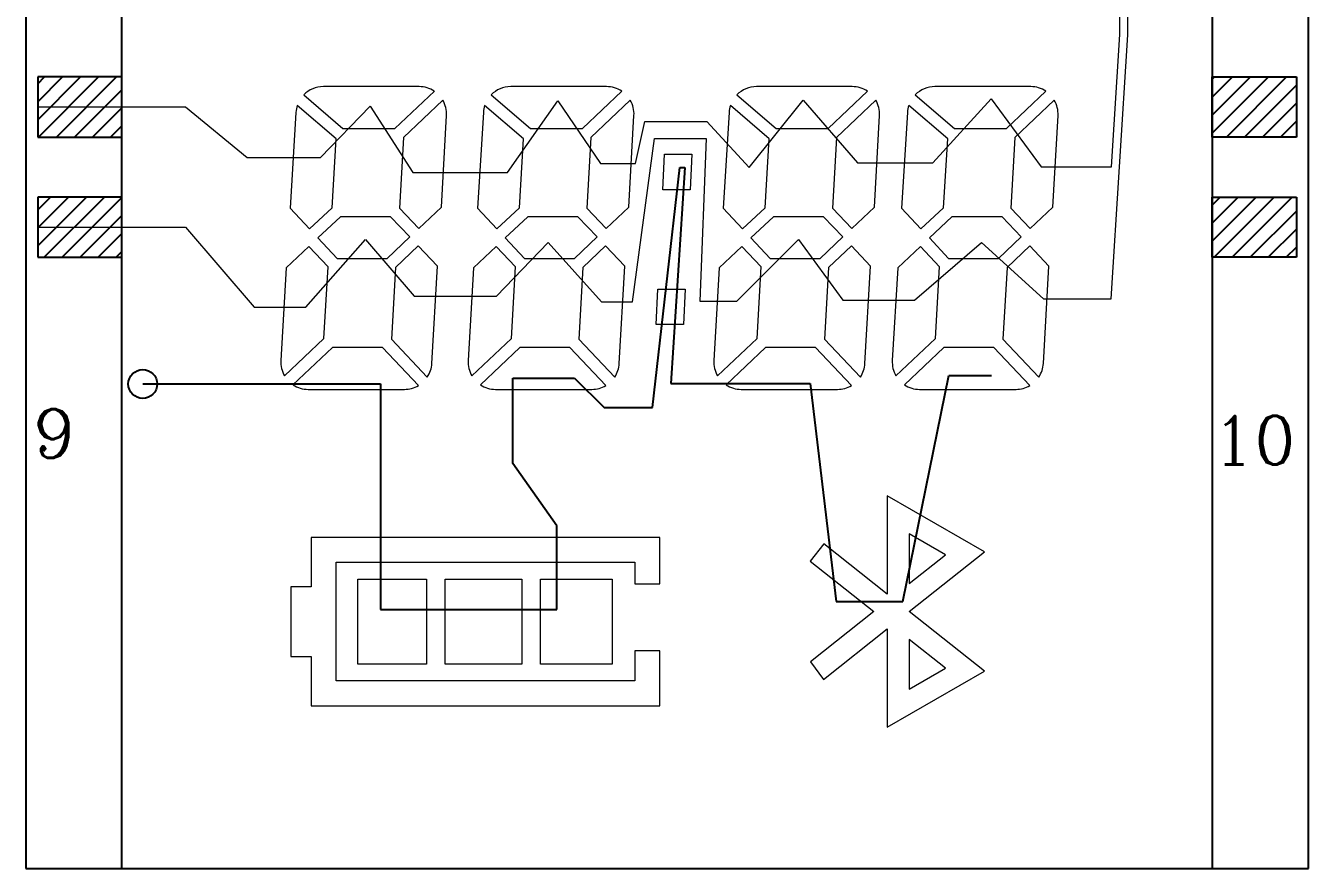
# Paper-space layout 'SW_Model_1' of a CAD drawing. Header units: millimetres. Extents: x 625 to 800, y 257 to 308.
# Drawn here: x 748.3 to 764.3, y 279.09 to 289.61 of the extents above; entities that cross this region are included whole.
import ezdxf

# ---------------------------------------------------------------- set-up
doc = ezdxf.new("R2010")
doc.units = ezdxf.units.MM
doc.linetypes.add('HIDDEN', pattern=[1.905, 1.27, -0.635])
doc.layers.add('剖面线层1', color=4, linetype='Continuous')
doc.layers.add('粗实线层', color=7, linetype='Continuous', lineweight=25)
doc.styles.add('SLDTEXTSTYLE28', font='ROMANC')

psp = doc.layouts.new('SW_Model_1')

# ---------------------------------------------------------------- hatches: boundary and pattern name
at = {"layer": '剖面线层1'}
h = psp.add_hatch(dxfattribs=at)
h.set_pattern_fill('ANSI31', color=256, scale=0.05, style=0)
h.paths.add_polyline_path([(749.496, 288.968), (748.446, 288.968), (748.446, 288.218), (749.496, 288.218)], flags=0)
h = psp.add_hatch(dxfattribs=at)
h.set_pattern_fill('ANSI31', color=256, scale=0.05, style=0)
h.paths.add_polyline_path([(764.146, 288.218), (764.146, 288.968), (763.096, 288.968), (763.096, 288.218)], flags=0)
h = psp.add_hatch(dxfattribs=at)
h.set_pattern_fill('ANSI31', color=256, scale=0.05, style=0)
h.paths.add_polyline_path([(749.496, 287.468), (748.446, 287.468), (748.446, 286.718), (749.496, 286.718)], flags=0)
h = psp.add_hatch(dxfattribs=at)
h.set_pattern_fill('ANSI31', color=256, scale=0.05, style=0)
h.paths.add_polyline_path([(764.146, 286.718), (764.146, 287.468), (763.096, 287.468), (763.096, 286.718)], flags=0)

# ---------------------------------------------------------------- linework, layer by layer
at = {"color": 7, "linetype": 'Continuous', "lineweight": 25}
for p, q in [((748.296, 307.093), (748.296, 279.093)), ((763.096, 307.093), (763.096, 279.093)), ((764.296, 279.093), (764.296, 307.093)), ((748.296, 279.093), (764.296, 279.093)), ((763.096, 279.093), (764.296, 279.093))]:
    psp.add_line(p, q, dxfattribs=at)
at = {"color": 179, "linetype": 'Continuous', "lineweight": 25}
for p, q in [((749.496, 279.093), (749.496, 307.093)), ((749.496, 288.968), (748.446, 288.968)), ((748.446, 288.968), (748.446, 288.218)), ((749.496, 288.218), (749.496, 288.968)), ((763.096, 288.218), (763.096, 288.968)), ((763.096, 288.968), (764.146, 288.968)), ((764.146, 288.968), (764.146, 288.218)), ((748.446, 288.218), (749.496, 288.218)), ((764.146, 288.218), (763.096, 288.218)), ((749.496, 287.468), (748.446, 287.468)), ((748.446, 287.468), (748.446, 286.718)), ((749.496, 286.718), (749.496, 287.468)), ((763.096, 286.718), (763.096, 287.468)), ((763.096, 287.468), (764.146, 287.468)), ((764.146, 287.468), (764.146, 286.718)), ((748.446, 286.718), (749.496, 286.718)), ((764.146, 286.718), (763.096, 286.718))]:
    psp.add_line(p, q, dxfattribs=at)
at = {"color": 7, "linetype": 'HIDDEN', "lineweight": 18}
psp.add_line((749.496, 304.718), (749.496, 281.468), dxfattribs=at)
at = {"color": 30, "linetype": 'Continuous', "lineweight": 18}
for p, q in [((762.045, 289.495), (762.045, 293.41)), ((761.834, 286.198), (762.045, 289.495)), ((755.865, 286.16), (756.139, 288.202)), ((756.139, 288.202), (756.785, 288.202)), ((756.785, 288.202), (756.705, 286.172)), ((748.446, 287.093), (750.288, 287.093)), ((750.288, 287.093), (751.146, 286.094)), ((751.791, 286.094), (752.534, 286.939)), ((752.534, 286.939), (753.143, 286.234)), ((754.167, 286.234), (754.815, 286.904)), ((754.815, 286.904), (755.48, 286.16)), ((757.166, 286.172), (757.936, 286.939)), ((757.936, 286.939), (758.49, 286.182)), ((759.381, 286.182), (760.217, 286.904)), ((760.217, 286.904), (760.991, 286.198)), ((751.146, 286.094), (751.791, 286.094)), ((753.143, 286.234), (754.167, 286.234)), ((755.48, 286.16), (755.865, 286.16)), ((756.705, 286.172), (757.166, 286.172)), ((758.49, 286.182), (759.381, 286.182)), ((760.991, 286.198), (761.834, 286.198))]:
    psp.add_line(p, q, dxfattribs=at)
at = {"color": 204, "linetype": 'Continuous', "lineweight": 18}
for p, q in [((761.945, 289.498), (761.945, 293.188)), ((761.839, 287.846), (761.945, 289.498)), ((754.307, 287.777), (754.935, 288.67)), ((754.935, 288.67), (755.464, 287.887)), ((757.322, 287.838), (757.996, 288.68)), ((757.996, 288.68), (758.673, 287.897)), ((759.612, 287.897), (760.339, 288.696)), ((760.339, 288.696), (760.964, 287.846)), ((748.446, 288.593), (750.288, 288.593)), ((750.288, 288.593), (751.059, 287.961)), ((751.973, 287.961), (752.591, 288.603)), ((752.591, 288.603), (753.127, 287.777)), ((755.902, 287.887), (756.021, 288.412)), ((756.021, 288.412), (756.794, 288.412)), ((756.794, 288.412), (757.322, 287.838)), ((751.059, 287.961), (751.973, 287.961)), ((755.464, 287.887), (755.902, 287.887)), ((758.673, 287.897), (759.612, 287.897)), ((760.964, 287.846), (761.839, 287.846)), ((753.127, 287.777), (754.307, 287.777))]:
    psp.add_line(p, q, dxfattribs=at)
at = {"color": 7, "linetype": 'Continuous', "lineweight": 18}
for p, q in [((749.496, 288.968), (748.446, 288.968)), ((748.446, 288.968), (748.446, 288.218)), ((749.496, 288.218), (749.496, 288.968)), ((763.096, 288.218), (763.096, 288.968)), ((763.096, 288.968), (764.146, 288.968)), ((764.146, 288.968), (764.146, 288.218)), ((753.204, 288.847), (752.009, 288.847)), ((755.542, 288.847), (754.346, 288.847)), ((758.606, 288.847), (757.411, 288.847)), ((760.832, 288.847), (759.636, 288.847)), ((751.765, 288.744), (752.254, 288.325)), ((752.902, 288.325), (753.394, 288.79)), ((753.499, 288.678), (753.008, 288.213)), ((754.102, 288.744), (754.591, 288.325)), ((755.24, 288.325), (755.731, 288.79)), ((755.837, 288.678), (755.346, 288.213)), ((757.167, 288.744), (757.656, 288.325)), ((758.304, 288.325), (758.796, 288.79)), ((758.901, 288.678), (758.41, 288.213)), ((759.392, 288.744), (759.882, 288.325)), ((760.53, 288.325), (761.021, 288.79)), ((761.127, 288.678), (760.636, 288.213)), ((751.667, 288.526), (751.594, 287.33)), ((752.17, 288.195), (751.684, 288.611)), ((753.482, 287.344), (753.546, 288.486)), ((754.005, 288.526), (753.932, 287.33)), ((754.507, 288.195), (754.021, 288.611)), ((755.819, 287.344), (755.883, 288.486)), ((757.069, 288.526), (756.996, 287.33)), ((757.572, 288.195), (757.086, 288.611)), ((758.884, 287.344), (758.948, 288.486)), ((759.295, 288.526), (759.222, 287.33)), ((759.797, 288.195), (759.311, 288.611)), ((761.109, 287.344), (761.173, 288.486)), ((752.254, 288.325), (752.902, 288.325)), ((754.591, 288.325), (755.24, 288.325)), ((757.656, 288.325), (758.304, 288.325)), ((759.882, 288.325), (760.53, 288.325)), ((748.446, 288.218), (749.496, 288.218)), ((752.117, 287.336), (752.17, 288.195)), ((753.008, 288.213), (752.959, 287.33)), ((754.455, 287.336), (754.507, 288.195)), ((755.346, 288.213), (755.296, 287.33)), ((757.519, 287.336), (757.572, 288.195)), ((758.41, 288.213), (758.361, 287.33)), ((759.745, 287.336), (759.797, 288.195)), ((760.636, 288.213), (760.586, 287.33)), ((764.146, 288.218), (763.096, 288.218)), ((756.242, 287.561), (756.264, 288.003)), ((756.264, 288.003), (756.606, 288.003)), ((756.606, 288.003), (756.584, 287.561)), ((756.584, 287.561), (756.242, 287.561)), ((749.496, 287.468), (748.446, 287.468)), ((748.446, 287.468), (748.446, 286.718)), ((749.496, 286.718), (749.496, 287.468)), ((763.096, 286.718), (763.096, 287.468)), ((763.096, 287.468), (764.146, 287.468)), ((764.146, 287.468), (764.146, 286.718)), ((751.594, 287.33), (751.836, 287.072)), ((751.836, 287.072), (752.117, 287.336)), ((752.223, 287.224), (751.941, 286.959)), ((752.847, 287.224), (752.223, 287.224)), ((753.087, 286.971), (752.847, 287.224)), ((752.959, 287.33), (753.199, 287.076)), ((753.199, 287.076), (753.482, 287.344)), ((753.932, 287.33), (754.173, 287.072)), ((754.173, 287.072), (754.455, 287.336)), ((754.56, 287.224), (754.278, 286.959)), ((755.184, 287.224), (754.56, 287.224)), ((755.424, 286.971), (755.184, 287.224)), ((755.296, 287.33), (755.536, 287.076)), ((755.536, 287.076), (755.819, 287.344)), ((756.996, 287.33), (757.238, 287.072)), ((757.238, 287.072), (757.519, 287.336)), ((757.625, 287.224), (757.343, 286.959)), ((758.249, 287.224), (757.625, 287.224)), ((758.489, 286.971), (758.249, 287.224)), ((758.361, 287.33), (758.601, 287.076)), ((758.601, 287.076), (758.884, 287.344)), ((759.222, 287.33), (759.463, 287.072)), ((759.463, 287.072), (759.745, 287.336)), ((759.85, 287.224), (759.568, 286.959)), ((760.475, 287.224), (759.85, 287.224)), ((760.714, 286.971), (760.475, 287.224)), ((760.586, 287.33), (760.826, 287.076)), ((760.826, 287.076), (761.109, 287.344)), ((751.941, 286.959), (752.18, 286.703)), ((752.803, 286.703), (753.087, 286.971)), ((754.278, 286.959), (754.518, 286.703)), ((755.141, 286.703), (755.424, 286.971)), ((757.343, 286.959), (757.582, 286.703)), ((758.205, 286.703), (758.489, 286.971)), ((759.568, 286.959), (759.808, 286.703)), ((760.431, 286.703), (760.714, 286.971)), ((751.829, 286.854), (751.546, 286.587)), ((752.069, 286.597), (751.829, 286.854)), ((753.193, 286.859), (752.909, 286.591)), ((753.432, 286.605), (753.193, 286.859)), ((754.166, 286.854), (753.883, 286.587)), ((754.406, 286.597), (754.166, 286.854)), ((755.53, 286.859), (755.247, 286.591)), ((755.77, 286.605), (755.53, 286.859)), ((757.231, 286.854), (756.948, 286.587)), ((757.471, 286.597), (757.231, 286.854)), ((758.595, 286.859), (758.311, 286.591)), ((758.834, 286.605), (758.595, 286.859)), ((759.456, 286.854), (759.173, 286.587)), ((759.696, 286.597), (759.456, 286.854)), ((760.82, 286.859), (760.537, 286.591)), ((761.06, 286.605), (760.82, 286.859)), ((748.446, 286.718), (749.496, 286.718)), ((751.546, 286.587), (751.478, 285.432)), ((752.017, 285.703), (752.069, 286.597)), ((752.18, 286.703), (752.803, 286.703)), ((752.909, 286.591), (752.858, 285.697)), ((753.363, 285.392), (753.432, 286.605)), ((753.883, 286.587), (753.816, 285.432)), ((754.354, 285.703), (754.406, 286.597)), ((754.518, 286.703), (755.141, 286.703)), ((755.247, 286.591), (755.195, 285.697)), ((755.7, 285.392), (755.77, 286.605)), ((756.948, 286.587), (756.88, 285.432)), ((757.419, 285.703), (757.471, 286.597)), ((757.582, 286.703), (758.205, 286.703)), ((758.311, 286.591), (758.26, 285.697)), ((758.765, 285.392), (758.834, 286.605)), ((759.173, 286.587), (759.106, 285.432)), ((759.644, 285.703), (759.696, 286.597)), ((759.808, 286.703), (760.431, 286.703)), ((760.537, 286.591), (760.485, 285.697)), ((760.99, 285.392), (761.06, 286.605)), ((764.146, 286.718), (763.096, 286.718)), ((756.159, 285.878), (756.181, 286.32)), ((756.181, 286.32), (756.523, 286.32)), ((756.523, 286.32), (756.501, 285.878)), ((756.501, 285.878), (756.159, 285.878)), ((751.525, 285.239), (752.017, 285.703)), ((752.858, 285.697), (753.306, 285.222)), ((753.862, 285.239), (754.354, 285.703)), ((755.195, 285.697), (755.644, 285.222)), ((756.927, 285.239), (757.419, 285.703)), ((758.26, 285.697), (758.708, 285.222)), ((759.152, 285.239), (759.644, 285.703)), ((760.485, 285.697), (760.934, 285.222)), ((752.122, 285.591), (751.63, 285.127)), ((752.746, 285.591), (752.122, 285.591)), ((753.194, 285.117), (752.746, 285.591)), ((754.46, 285.591), (753.968, 285.127)), ((755.083, 285.591), (754.46, 285.591)), ((755.532, 285.117), (755.083, 285.591)), ((757.524, 285.591), (757.032, 285.127)), ((758.148, 285.591), (757.524, 285.591)), ((758.596, 285.117), (758.148, 285.591)), ((759.75, 285.591), (759.258, 285.127)), ((760.373, 285.591), (759.75, 285.591)), ((760.822, 285.117), (760.373, 285.591)), ((751.82, 285.07), (753.021, 285.07)), ((754.157, 285.07), (755.359, 285.07)), ((757.222, 285.07), (758.423, 285.07)), ((759.447, 285.07), (760.649, 285.07)), ((760.255, 283.042), (759.042, 283.74)), ((759.042, 283.74), (759.042, 282.515)), ((751.855, 283.223), (751.855, 282.607)), ((756.205, 283.223), (751.855, 283.223)), ((756.205, 282.644), (756.205, 283.223)), ((759.316, 283.266), (759.316, 282.647)), ((759.768, 283.006), (759.316, 283.266)), ((758.251, 283.142), (758.081, 282.928)), ((759.042, 282.515), (758.251, 283.142)), ((759.316, 282.297), (760.255, 283.042)), ((752.168, 281.432), (752.168, 282.913)), ((752.168, 282.913), (755.895, 282.913)), ((755.895, 282.913), (755.895, 282.644)), ((758.081, 282.928), (758.875, 282.297)), ((759.316, 282.647), (759.768, 283.006)), ((751.855, 282.607), (751.603, 282.607)), ((751.603, 282.607), (751.603, 281.737)), ((752.44, 281.642), (752.44, 282.703)), ((752.44, 282.703), (753.296, 282.703)), ((753.296, 282.703), (753.296, 281.642)), ((753.53, 281.642), (753.53, 282.703)), ((753.53, 282.703), (754.485, 282.703)), ((754.485, 282.703), (754.485, 281.642)), ((754.719, 281.642), (754.719, 282.703)), ((754.719, 282.703), (755.61, 282.703)), ((755.61, 282.703), (755.61, 281.642)), ((755.895, 282.644), (756.205, 282.644)), ((758.875, 282.297), (758.087, 281.672)), ((760.255, 281.553), (759.316, 282.297)), ((758.247, 281.449), (759.042, 282.08)), ((759.042, 282.08), (759.042, 280.855)), ((759.768, 281.589), (759.316, 281.948)), ((759.316, 281.948), (759.316, 281.329)), ((756.205, 281.808), (755.895, 281.808)), ((755.895, 281.808), (755.895, 281.432)), ((756.205, 281.122), (756.205, 281.808)), ((751.603, 281.737), (751.855, 281.737)), ((751.855, 281.737), (751.855, 281.122)), ((753.296, 281.642), (752.44, 281.642)), ((754.485, 281.642), (753.53, 281.642)), ((755.61, 281.642), (754.719, 281.642)), ((758.087, 281.672), (758.247, 281.449)), ((759.042, 280.855), (760.255, 281.553)), ((759.316, 281.329), (759.768, 281.589)), ((755.895, 281.432), (752.168, 281.432)), ((751.855, 281.122), (756.205, 281.122))]:
    psp.add_line(p, q, dxfattribs=at)
for p, q in [((756.115, 284.844), (756.457, 287.84)), ((756.518, 287.84), (756.342, 285.145)), ((756.457, 287.84), (756.518, 287.84)), ((749.756, 285.137), (752.723, 285.137)), ((752.723, 285.137), (752.723, 282.321)), ((754.374, 284.143), (754.374, 285.21)), ((754.374, 285.21), (755.141, 285.21)), ((755.141, 285.21), (755.511, 284.844)), ((756.342, 285.145), (758.083, 285.145)), ((758.083, 285.145), (758.404, 282.423)), ((759.239, 282.423), (759.812, 285.243)), ((759.812, 285.243), (760.344, 285.243)), ((755.511, 284.844), (756.115, 284.844)), ((754.921, 283.368), (754.374, 284.143)), ((754.921, 282.321), (754.921, 283.368)), ((758.404, 282.423), (759.239, 282.423)), ((752.723, 282.321), (754.921, 282.321))]:
    psp.add_line(p, q)
psp.add_circle((749.756, 285.137), 0.18)
for centre, start, end in [((752.009, 288.505), 90, 135.5345), ((753.204, 288.505), 56.3964, 90), ((754.346, 288.505), 90, 135.5345), ((755.542, 288.505), 56.3964, 90), ((757.411, 288.505), 90, 135.5345), ((758.606, 288.505), 56.3964, 90), ((759.636, 288.505), 90, 135.5345), ((760.832, 288.505), 56.3964, 90), ((753.204, 288.505), 356.7952, 30.3906), ((755.542, 288.505), 356.7952, 30.3906), ((758.606, 288.505), 356.7952, 30.3906), ((760.832, 288.505), 356.7952, 30.3906), ((752.009, 288.505), 161.8929, 176.5067), ((754.346, 288.505), 161.8929, 176.5067), ((757.411, 288.505), 161.8929, 176.5067), ((759.636, 288.505), 161.8929, 176.5067), ((751.82, 285.412), 176.6741, 210.3342), ((753.021, 285.412), 326.363, 356.7203), ((754.157, 285.412), 176.6741, 210.3342), ((755.359, 285.412), 326.363, 356.7203), ((757.222, 285.412), 176.6741, 210.3342), ((758.423, 285.412), 326.363, 356.7203), ((759.447, 285.412), 176.6741, 210.3342), ((760.649, 285.412), 326.363, 356.7203), ((751.82, 285.412), 236.34, 270), ((754.157, 285.412), 236.34, 270), ((757.222, 285.412), 236.34, 270), ((759.447, 285.412), 236.34, 270), ((753.021, 285.412), 270, 300.3573), ((755.359, 285.412), 270, 300.3573), ((758.423, 285.412), 270, 300.3573), ((760.649, 285.412), 270, 300.3573)]:
    psp.add_arc(centre, 0.342, start, end, dxfattribs=at)

# ---------------------------------------------------------------- texts
at = {"layer": '粗实线层', "char_height": 0.608, "attachment_point": 1, "style": 'SLDTEXTSTYLE28'}
for s, insert in [('9', (748.383, 284.824)), ('10', (763.096, 284.739))]:
    psp.add_mtext(s, dxfattribs=dict(at, insert=insert))

doc.saveas('drawing.dxf')
